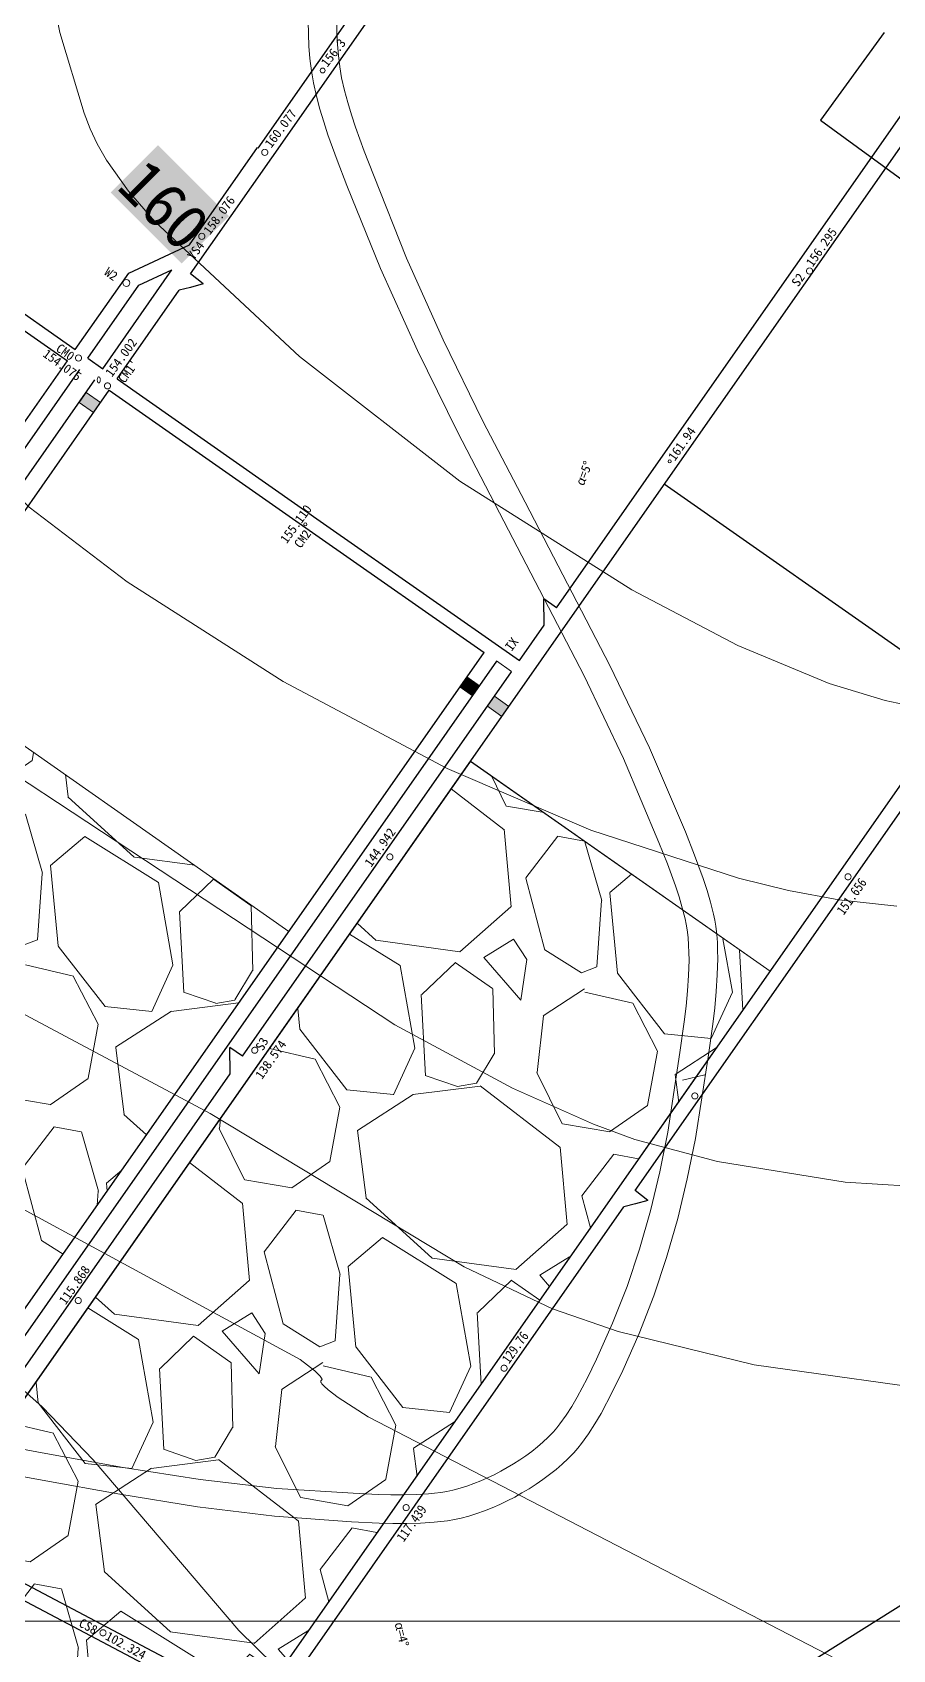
# Model space of a CAD drawing. Header units: inches. Extents: x 36473197 to 36486087, y 3899343 to 3911260.
# Drawn here: x 36482240 to 36482522, y 3903991 to 3904521 of the extents above; entities that cross this region are included whole.
import ezdxf

# ---------------------------------------------------------------- set-up
doc = ezdxf.new("R2010")
doc.units = ezdxf.units.IN
doc.header["$MEASUREMENT"] = 0
doc.layers.get('0').update_dxf_attribs({"lineweight": 0})
doc.layers.get('Defpoints').update_dxf_attribs({"lineweight": 0})
for name, color, linetype, lineweight in [('4煤底板等值线', 7, 'Continuous', 0), ('4煤底板等值线注记', 7, 'Continuous', 0), ('公路', 7, 'Continuous', 0), ('四盘区辅运巷', 7, 'Continuous', 0), ('密闭墙', 7, 'Continuous', 0), ('导线点', 7, 'Continuous', 0), ('经纬网', 7, 'Continuous', 0), ('采掘图', 7, 'Continuous', 0), ('采空区', 7, 'Continuous', 0)]:
    doc.layers.add(name, color=color, linetype=linetype, lineweight=lineweight)
for name, color, linetype, lineweight, true_color in [('保护煤柱', 7, 'Continuous', 0, 0xff0042), ('回采面进尺', 9, 'Continuous', 0, 0x808080), ('巷道1', 7, 'Continuous', 0, 0x2d2d2d), ('水闸墙', 3, 'Continuous', 0, 0x00ff00)]:
    doc.layers.add(name, color=color, linetype=linetype, lineweight=lineweight, true_color=true_color)
doc.styles.add('仿宋', font='simfang.ttf')
doc.styles.add('宋体', font='SIMSUN.TTC')
doc.styles.add('黑体', font='simhei.ttf')
doc.linetypes.add('保护煤柱', pattern='A,0.0195,-0.001,[6,西北矿业高家堡煤矿2022年采掘接续图(2022.8.14).shx,S=1.01575e-06,R=0,X=0,Y=0],0.0195', length=0.04)
doc.dimstyles.get("Standard").update_dxf_attribs({"dimtxt": 30, "dimasz": 20, "dimexe": 0.18, "dimexo": 0.0625, "dimgap": 0.09, "dimtad": 1, "dimdec": 0, "dimzin": 0, "dimdsep": 46, "dimtxsty": '仿宋', "dimcen": 0.09, "dimclrd": 150, "dimclre": 150, "dimadec": 0, "dimazin": 0, "dimtfac": 1, "dimtdec": 0, "dimtofl": 0, "dimtmove": 0, "dimatfit": 3, "dimfxl": 1, "dimtolj": 1, "dimtzin": 0, "dimlwd": 0, "dimarcsym": 0})

# ---------------------------------------------------------------- blocks, each defined once
blk = doc.blocks.new('lr_block_543')
at = {"color": 7, "const_width": 0.3}
blk.add_lwpolyline([(1, 0), (0.97, 0.26), (0.87, 0.5), (0.71, 0.71), (0.5, 0.87), (0.26, 0.97), (0, 1), (-0.26, 0.97), (-0.5, 0.87), (-0.71, 0.71), (-0.87, 0.5), (-0.97, 0.26), (-1, 0), (-0.97, -0.26), (-0.87, -0.5), (-0.71, -0.71), (-0.5, -0.87), (-0.26, -0.97), (0, -1), (0.26, -0.97), (0.5, -0.87), (0.71, -0.71), (0.87, -0.5), (0.97, -0.26), (1, 0)], dxfattribs=at)
blk = doc.blocks.new('临时经纬仪导线点_1')
at = {"color": 7, "const_width": 0.3}
blk.add_lwpolyline([(1, 0), (0.97, 0.26), (0.87, 0.5), (0.71, 0.71), (0.5, 0.87), (0.26, 0.97), (0, 1), (-0.26, 0.97), (-0.5, 0.87), (-0.71, 0.71), (-0.87, 0.5), (-0.97, 0.26), (-1, 0), (-0.97, -0.26), (-0.87, -0.5), (-0.71, -0.71), (-0.5, -0.87), (-0.26, -0.97), (0, -1), (0.26, -0.97), (0.5, -0.87), (0.71, -0.71), (0.87, -0.5), (0.97, -0.26), (1, 0)], dxfattribs=at)
blk = doc.blocks.new('临时经纬仪导线点')
at = {"color": 0, "const_width": 0.3}
blk.add_lwpolyline([(1, 0), (0.97, 0.26), (0.87, 0.5), (0.71, 0.71), (0.5, 0.87), (0.26, 0.97), (0, 1), (-0.26, 0.97), (-0.5, 0.87), (-0.71, 0.71), (-0.87, 0.5), (-0.97, 0.26), (-1, 0), (-0.97, -0.26), (-0.87, -0.5), (-0.71, -0.71), (-0.5, -0.87), (-0.26, -0.97), (0, -1), (0.26, -0.97), (0.5, -0.87), (0.71, -0.71), (0.87, -0.5), (0.97, -0.26), (1, 0)], dxfattribs=at)
blk = doc.blocks.new('*D205')
at = {"layer": 'Defpoints', "color": 0, "transparency": 16777216}
for p in [(36485936.09, 3904772.87), (36482207.75, 3899448.44), (36482358.83, 3899342.66)]:
    blk.add_point(p, dxfattribs=at)
at = {"layer": '四盘区辅运巷', "color": 150, "lineweight": -2, "transparency": 16777216}
for p, q in [((36485936.14, 3904772.84), (36486087.31, 3904666.98)), ((36482207.81, 3899448.41), (36482358.98, 3899342.55))]:
    blk.add_line(p, q, dxfattribs=at)
at = {"layer": '四盘区辅运巷', "color": 150, "lineweight": 0, "transparency": 16777216}
blk.add_line((36486075.69, 3904650.7), (36482370.3, 3899359.04), dxfattribs=at)
at = {"layer": '四盘区辅运巷', "color": 150, "transparency": 16777216}
for points in [[(36486072.96, 3904652.61), (36486078.42, 3904648.79), (36486087.16, 3904667.08)], [(36482367.57, 3899360.95), (36482373.03, 3899357.13), (36482358.83, 3899342.66)]]:
    blk.add_solid(points, dxfattribs=at)
at = {"layer": '四盘区辅运巷', "color": 0, "transparency": 16777216, "insert": (36484210.49, 3902013.62), "char_height": 30, "attachment_point": 5, "rotation": 54.9991, "style": '仿宋'}
blk.add_mtext('\\A1;650', dxfattribs=at)

msp = doc.modelspace()

# ---------------------------------------------------------------- hatches: boundary and pattern name
at = {"layer": '4煤底板等值线注记', "true_color": 0xffffff}
msp.add_hatch(color=7, dxfattribs=at).paths.add_polyline_path([(36482265.8, 3904468.34), (36482281.31, 3904483.85), (36482304.58, 3904460.58), (36482289.07, 3904445.06)], flags=17)
at = {"layer": '水闸墙'}
h = msp.add_hatch(color=7, dxfattribs=at)
h.set_gradient(color1=(0, 255, 0), color2=(0, 255, 0), one_color=1)
h.paths.add_polyline_path([(36482255.42, 3904399.49), (36482260.17, 3904396.16), (36482262.47, 3904399.44), (36482257.71, 3904402.77)], flags=17)
h = msp.add_hatch(color=7, dxfattribs=at)
h.set_gradient(color1=(0, 255, 0), color2=(0, 255, 0), one_color=1)
h.paths.add_polyline_path([(36482255.42, 3904399.49), (36482260.17, 3904396.16), (36482262.47, 3904399.44), (36482257.71, 3904402.77)], flags=17)
h = msp.add_hatch(color=7, dxfattribs=at)
h.set_gradient(color1=(0, 255, 0), color2=(0, 255, 0), one_color=1)
h.paths.add_polyline_path([(36482380.32, 3904306.21), (36482384.41, 3904303.35), (36482386.71, 3904306.62), (36482382.61, 3904309.49)], flags=17)
h = msp.add_hatch(color=7, dxfattribs=at)
h.set_gradient(color1=(0, 255, 0), color2=(0, 255, 0), one_color=1)
h.paths.add_polyline_path([(36482380.32, 3904306.21), (36482384.41, 3904303.35), (36482386.71, 3904306.62), (36482382.61, 3904309.49)], flags=17)
h = msp.add_hatch(color=7, dxfattribs=at)
h.set_gradient(color1=(0, 255, 0), color2=(0, 255, 0), one_color=1)
h.paths.add_polyline_path([(36482389.33, 3904299.91), (36482394.08, 3904296.58), (36482396.37, 3904299.86), (36482391.62, 3904303.18)], flags=17)
h = msp.add_hatch(color=7, dxfattribs=at)
h.set_gradient(color1=(0, 255, 0), color2=(0, 255, 0), one_color=1)
h.paths.add_polyline_path([(36482389.33, 3904299.91), (36482394.08, 3904296.58), (36482396.37, 3904299.86), (36482391.62, 3904303.18)], flags=17)
at = {"layer": '采空区'}
h = msp.add_hatch(dxfattribs=at)
h.set_pattern_fill('GRAVEL', color=160, scale=105.790118, angle=-45, style=0)
h.set_pattern_definition([(148.011827392, (68595906.7824, -13822342.932), (-1084.5972532358, 668.1492536708), [14.23257937, -1409.02790148]), (104.968780616, (68595894.711, -13822335.3927), (324.60542222537, -1231.83032385526), [24.42355305, -2417.93098663]), (52.509486966, (68595888.4025, -13822311.798), (-962.3304480337, -1243.8860362498), [17.2213618, -1704.91699648]), (187.272728894, (68595855.193, -13822275.7586), (2102.03324767324, 263.1870727482), [22.2411029, -2201.86876955]), (212.832694066, (68595833.131, -13822278.574), (1158.3562619836, 741.3383686664), [21.80916186, -2159.1099997]), (277.272728894, (68595814.8055, -13822290.399), (-263.1870727482, 2102.03324767324), [22.2411029, -2201.86876955]), (317.693280355, (68595817.621, -13822312.461), (-1280.6230671857, 1170.6969212542), [29.41272083, -2911.85698693]), (352.254368263, (68595839.3733, -13822332.2587), (2420.61081370132, -325.1753159775), [27.7686366, -2749.09602793]), (41.428605503, (68595866.8885, -13822336.001), (1207.43395219005, 1072.25659396515), [22.31642548, -2209.32856695]), (95.235398197, (68595883.621, -13822321.235), (97.870433537, -1164.3841181808), [25.4776458, -1248.40407042]), (142.396477686, (68595881.2962, -13822295.8634), (-1366.43778832802, 1048.145169176), [32.9481208, -3261.86639243]), (58.813114722, (68595872.336, -13822379.084), (496.519811386, 839.4937490794), [11.24559538, -1113.31878876]), (91.468274278, (68595878.1593, -13822369.463), (30.4242278625, -1391.1191068693), [21.39467617, -2118.07806326]), (144.99903989, (68595877.61, -13822348.076), (-104.18323661, -18.36851547), [14.96094433, -134.64887587]), (123.197630402, (68595888.827, -13822338.578), (300.20905056, -484.1791521155), [8.05676384, -797.61677474]), (211.800449374, (68595884.416, -13822331.837), (294.181194363, 159.288783014), [11.39391312, -558.30330943]), (310.96279642, (68595874.732, -13822337.84), (263.472019624, -275.812678895), [18.50575962, -598.35133172]), (81.56409107, (68595886.864, -13822351.815), (-67.446205674, -226.734988688), [13.38149787, -321.15623022]), (296.388580222, (68595873.762, -13822271.4104), (496.2348645101, -986.7268196989), [18.74600898, -1855.85966514]), (350.34521583, (68595882.094, -13822288.203), (-1219.489664585, 214.679276294), [15.7268648, -1556.95630813]), (213.197630402, (68595907.701, -13822348.142), (484.1791521155, 300.20905056), [16.11342188, -789.5601167]), (263.609499554, (68595894.217, -13822356.964), (128.86455515155, 1096.9379125064), [18.74600898, -1855.85966514]), (259.44299467, (68595809.169, -13822282.799), (116.523895881, 557.653213987), [18.07741543, -885.7937524]), (214.774180457, (68595805.8566, -13822300.57), (1054.1730253733, 722.9698531985), [15.14681757, -1499.53716794]), (346.800449375, (68595803.701, -13822367.552), (557.653213987, -116.523895881), [16.11342188, -789.5601167]), (297.353064525, (68595819.389, -13822371.231), (-655.5236475241, 1280.9080140618), [17.73370334, -1755.63182905]), (349.44299467, (68595794.701, -13822316.502), (-557.653213987, 116.523895881), [9.03870772, -894.8324601]), (21.30897236, (68595802.6, -13822361.3), (398.364430973, 177.657298482), [5.39423814, -534.03163993]), (85.96279642, (68595807.625, -13822359.34), (-49.077690206, -330.918225299), [21.80916186, -414.37467045]), (106.008045845, (68595809.16, -13822337.5855), (287.8683912895, -1023.4638506347), [20.21120212, -2000.90617204]), (223.68910741, (68595865.356, -13822339.494), (189.997957753, 140.920267546), [15.25726246, -366.17443387]), (273.156266475, (68595854.3234, -13822350.033), (103.8982897342, -1807.85205331037), [26.63731707, -2637.08980142]), (340.94443579, (68595855.79, -13822376.63), (-802.7567181436, 288.1533381656), [10.89172743, -1078.2842042]), (9.9990399, (68595866.08, -13822380.19), (85.81472114, 122.55175208), [6.3474071, -99.4427113]), (40.255477052, (68595811.918, -13822334.951), (-655.8085944002, -545.3125547165), [14.6967864, -1454.9865081]), (328.011827393, (68595823.1344, -13822325.454), (1084.5972532358, -668.1492536708), [28.46515874, -1394.7953221]), (279.9990399, (68595847.28, -13822340.53), (122.55175208, -85.81472114), [27.50543078, -78.28468762]), (245.303886357, (68595852.053, -13822367.621), (-545.5975015926, -1170.4119743781), [16.72689878, -1655.96174163]), (174.053643987, (68595845.065, -13822382.818), (-435.101461909, 30.7091747386), [15.40325282, -754.76043433]), (127.645015252, (68595829.7442, -13822381.222), (-1390.83415999324, 1795.7963409158), [25.07913442, -2482.83845253]), (95.425118628, (68595814.4267, -13822361.364), (-134.60746447276, 1372.75059140138), [26.5320559, -2626.6706156])])
h.paths.add_polyline_path([(36482201.34, 3904312.14), (36481612.67, 3903471.47), (36481735.56, 3903385.42), (36482324.23, 3904226.1)], flags=17)
h = msp.add_hatch(dxfattribs=at)
h.set_pattern_fill('GRAVEL', color=160, scale=105.790118, angle=-45, style=0)
h.set_pattern_definition([(148.011827392, (68596004.432, -13822474.41), (-1084.5972532358, 668.1492536708), [14.23257937, -1409.02790148]), (104.968780616, (68595992.3607, -13822466.8707), (324.60542222537, -1231.83032385526), [24.42355305, -2417.93098663]), (52.509486966, (68595986.052, -13822443.276), (-962.3304480337, -1243.8860362498), [17.2213618, -1704.91699648]), (187.272728894, (68595952.843, -13822407.2366), (2102.03324767324, 263.1870727482), [22.2411029, -2201.86876955]), (212.832694066, (68595930.7806, -13822410.052), (1158.3562619836, 741.3383686664), [21.80916186, -2159.1099997]), (277.272728894, (68595912.4553, -13822421.877), (-263.1870727482, 2102.03324767324), [22.2411029, -2201.86876955]), (317.693280355, (68595915.271, -13822443.939), (-1280.6230671857, 1170.6969212542), [29.41272083, -2911.85698693]), (352.254368263, (68595937.023, -13822463.7366), (2420.61081370132, -325.1753159775), [27.7686366, -2749.09602793]), (41.428605503, (68595964.5384, -13822467.479), (1207.43395219005, 1072.25659396515), [22.31642548, -2209.32856695]), (95.235398197, (68595981.271, -13822452.713), (97.870433537, -1164.3841181808), [25.4776458, -1248.40407042]), (142.396477686, (68595978.946, -13822427.3413), (-1366.43778832802, 1048.145169176), [32.9481208, -3261.86639243]), (58.813114722, (68595969.986, -13822510.562), (496.519811386, 839.4937490794), [11.24559538, -1113.31878876]), (91.468274278, (68595975.809, -13822500.941), (30.4242278625, -1391.1191068693), [21.39467617, -2118.07806326]), (144.99903989, (68595975.26, -13822479.55), (-104.18323661, -18.36851547), [14.96094433, -134.64887587]), (123.197630402, (68595986.477, -13822470.056), (300.20905056, -484.1791521155), [8.05676384, -797.61677474]), (211.800449374, (68595982.066, -13822463.315), (294.181194363, 159.288783014), [11.39391312, -558.30330943]), (310.96279642, (68595972.382, -13822469.319), (263.472019624, -275.812678895), [18.50575962, -598.35133172]), (81.56409107, (68595984.514, -13822483.293), (-67.446205674, -226.734988688), [13.38149787, -321.15623022]), (296.388580222, (68595971.412, -13822402.8884), (496.2348645101, -986.7268196989), [18.74600898, -1855.85966514]), (350.34521583, (68595979.744, -13822419.681), (-1219.489664585, 214.679276294), [15.7268648, -1556.95630813]), (213.197630402, (68596005.35, -13822479.62), (484.1791521155, 300.20905056), [16.11342188, -789.5601167]), (263.609499554, (68595991.867, -13822488.442), (128.86455515155, 1096.9379125064), [18.74600898, -1855.85966514]), (259.44299467, (68595906.818, -13822414.277), (116.523895881, 557.653213987), [18.07741543, -885.7937524]), (214.774180457, (68595903.5065, -13822432.048), (1054.1730253733, 722.9698531985), [15.14681757, -1499.53716794]), (346.800449375, (68595901.351, -13822499.03), (557.653213987, -116.523895881), [16.11342188, -789.5601167]), (297.353064525, (68595917.039, -13822502.709), (-655.5236475241, 1280.9080140618), [17.73370334, -1755.63182905]), (349.44299467, (68595892.35, -13822447.98), (-557.653213987, 116.523895881), [9.03870772, -894.8324601]), (21.30897236, (68595900.25, -13822492.779), (398.364430973, 177.657298482), [5.39423814, -534.03163993]), (85.96279642, (68595905.274, -13822490.819), (-49.077690206, -330.918225299), [21.80916186, -414.37467045]), (106.008045845, (68595906.81, -13822469.0635), (287.8683912895, -1023.4638506347), [20.21120212, -2000.90617204]), (223.68910741, (68595963.006, -13822470.972), (189.997957753, 140.920267546), [15.25726246, -366.17443387]), (273.156266475, (68595951.9732, -13822481.511), (103.8982897342, -1807.85205331037), [26.63731707, -2637.08980142]), (340.94443579, (68595953.44, -13822508.108), (-802.7567181436, 288.1533381656), [10.89172743, -1078.2842042]), (9.9990399, (68595963.73, -13822511.66), (85.81472114, 122.55175208), [6.3474071, -99.4427113]), (40.255477052, (68595909.568, -13822466.429), (-655.8085944002, -545.3125547165), [14.6967864, -1454.9865081]), (328.011827393, (68595920.784, -13822456.932), (1084.5972532358, -668.1492536708), [28.46515874, -1394.7953221]), (279.9990399, (68595944.93, -13822472.01), (122.55175208, -85.81472114), [27.50543078, -78.28468762]), (245.303886357, (68595949.703, -13822499.0986), (-545.5975015926, -1170.4119743781), [16.72689878, -1655.96174163]), (174.053643987, (68595942.714, -13822514.296), (-435.101461909, 30.7091747386), [15.40325282, -754.76043433]), (127.645015252, (68595927.394, -13822512.7), (-1390.83415999324, 1795.7963409158), [25.07913442, -2482.83845253]), (95.425118628, (68595912.0765, -13822492.842), (-134.60746447276, 1372.75059140138), [26.5320559, -2626.6706156])])
h.paths.add_polyline_path([(36481768.08, 3903402.55), (36481866.36, 3903333.73), (36482482.06, 3904213.01), (36482383.78, 3904281.83)], flags=17)

# ---------------------------------------------------------------- linework, layer by layer
at = {"layer": '4煤底板等值线', "color": 7, "linetype": 'Continuous', "lineweight": 0, "flags": 128}
for points in [[(36482093.42, 3904638.78), (36482077.94, 3904509.09), (36482076.99, 3904459.58), (36482078.91, 3904434.56), (36482081.85, 3904417.76), (36482085.35, 3904405.21), (36482089.75, 3904393.97), (36482095.29, 3904383.19), (36482101.03, 3904374.28), (36482107.24, 3904366.37), (36482114.12, 3904359.1), (36482128.35, 3904347.37), (36482358.96, 3904195.42), (36482397.59, 3904174.71), (36482424.09, 3904162.87), (36482437.66, 3904157.87), (36482464.83, 3904150.67), (36482506.68, 3904143.87), (36482549.06, 3904141.21)], [(36482160.3, 3904588.63), (36482160.74, 3904501.81), (36482163.23, 3904479.5), (36482166.69, 3904463.32), (36482170.94, 3904450.07), (36482175.69, 3904439.11), (36482182.01, 3904427.76), (36482192.41, 3904412.95), (36482208.31, 3904394.74), (36482239.1, 3904365.15), (36482271.18, 3904340.67), (36482322.35, 3904307.96), (36482376.15, 3904279.45), (36482423.25, 3904259.26), (36482471.69, 3904243.48), (36482488.07, 3904239.49), (36482504.54, 3904236.41), (36482523.58, 3904234.4)], [(36482014.98, 3904571.97), (36481995.75, 3904508.82), (36481990.22, 3904481.3), (36481987.95, 3904459.41), (36481987.92, 3904435.42), (36481989.98, 3904411.46), (36481993.85, 3904388.76), (36481998.39, 3904372.34), (36482003.68, 3904358.72), (36482010.04, 3904346.08), (36482017.57, 3904334.1), (36482026.21, 3904322.95), (36482035.91, 3904312.78), (36482047.75, 3904302.72), (36482067.26, 3904289.52), (36482298.44, 3904166.34), (36482381.74, 3904116.13), (36482410.66, 3904102.33), (36482432.22, 3904094.91), (36482476.8, 3904084), (36482545.58, 3904074.36)], [(36482245.62, 3904538.03), (36482249.11, 3904520.76), (36482257.04, 3904494.34), (36482259.03, 3904489.23), (36482261.32, 3904484.25), (36482264.43, 3904478.9), (36482271.65, 3904468.75), (36482280.24, 3904458.84), (36482327.65, 3904414.53), (36482380.26, 3904373.73), (36482436.74, 3904338.06), (36482471.47, 3904319.8), (36482501.44, 3904307.37), (36482519.81, 3904301.74), (36482532.25, 3904299.17)], [(36481894.9, 3904266.44), (36481917.07, 3904242.92), (36481942.9, 3904220.54), (36481975.71, 3904197.45), (36482015.81, 3904174.93), (36482193.04, 3904101.56), (36482220.38, 3904087.05), (36482229.02, 3904081.56), (36482237.28, 3904075.53), (36482243.27, 3904070.27), (36482260.03, 3904052.81), (36482307.82, 3903996.94), (36482319.27, 3903985.65)], [(36482550.92, 3903963.16), (36482350.19, 3904066.93), (36482340.38, 3904073.25), (36482337.09, 3904075.78), (36482335.77, 3904076.99), (36482335.33, 3904077.46), (36482335.05, 3904077.8), (36482334.9, 3904078.02), (36482334.8, 3904078.19), (36482334.72, 3904078.35), (36482334.68, 3904078.45), (36482334.66, 3904078.53), (36482334.65, 3904078.58), (36482334.65, 3904078.63), (36482334.65, 3904078.66), (36482334.65, 3904078.7), (36482334.66, 3904078.72), (36482334.66, 3904078.74), (36482334.67, 3904078.77), (36482334.68, 3904078.79), (36482334.69, 3904078.8), (36482334.7, 3904078.82), (36482334.72, 3904078.84), (36482334.73, 3904078.85), (36482334.74, 3904078.86), (36482334.76, 3904078.87), (36482334.77, 3904078.88), (36482334.79, 3904078.89), (36482334.81, 3904078.9), (36482334.82, 3904078.9), (36482334.84, 3904078.9), (36482334.9, 3904078.91), (36482334.92, 3904078.92), (36482334.93, 3904078.92), (36482334.95, 3904078.93), (36482334.97, 3904078.94), (36482334.99, 3904078.95), (36482335, 3904078.96), (36482335.01, 3904078.97), (36482335.03, 3904078.98), (36482335.04, 3904079), (36482335.05, 3904079.02), (36482335.06, 3904079.04), (36482335.07, 3904079.05), (36482335.08, 3904079.08), (36482335.08, 3904079.11), (36482335.09, 3904079.13), (36482335.09, 3904079.17), (36482335.09, 3904079.2), (36482335.08, 3904079.26), (36482335.07, 3904079.31), (36482335.05, 3904079.37), (36482335, 3904079.49), (36482334.91, 3904079.67), (36482334.74, 3904079.93), (36482334.43, 3904080.32), (36482333.93, 3904080.87), (36482332.69, 3904082.02), (36482327.87, 3904085.72), (36482169.9, 3904171.38)]]:
    msp.add_lwpolyline(points, dxfattribs=at)
at = {"layer": '保护煤柱', "color": 1, "linetype": '保护煤柱', "lineweight": 30, "ltscale": 3750, "true_color": 0xff0000, "flags": 128}
for points in [[(36482519.48, 3904520.82), (36482498.58, 3904492.07), (36482589.98, 3904425.42)], [(36482730.63, 3904134.24), (36482199.77, 3903801.12), (36481441.7, 3902718.59)]]:
    msp.add_lwpolyline(points, dxfattribs=at)
at = {"layer": '公路', "color": 8, "linetype": 'Continuous', "lineweight": 9, "true_color": 0x808080, "flags": 128}
for points in [[(36482193.04, 3904055.31), (36482243.33, 3904046.2), (36482268.76, 3904041.56), (36482294.2, 3904037.48), (36482319.53, 3904034.38), (36482344.8, 3904032.56), (36482353.83, 3904032.12), (36482358.36, 3904031.99), (36482362.88, 3904031.97), (36482367.38, 3904032.08), (36482371.85, 3904032.37), (36482374.08, 3904032.6), (36482376.29, 3904032.89), (36482378.49, 3904033.25), (36482380.67, 3904033.69), (36482383.26, 3904034.39), (36482385.84, 3904035.2), (36482388.38, 3904036.12), (36482390.91, 3904037.13), (36482393.4, 3904038.23), (36482395.86, 3904039.41), (36482398.28, 3904040.66), (36482400.66, 3904041.99), (36482403, 3904043.38), (36482405.29, 3904044.85), (36482407.53, 3904046.39), (36482409.71, 3904048), (36482411.83, 3904049.69), (36482413.88, 3904051.44), (36482415.84, 3904053.27), (36482417.7, 3904055.19), (36482418.97, 3904056.67), (36482420.18, 3904058.19), (36482422.46, 3904061.35), (36482424.59, 3904064.64), (36482426.59, 3904068.02), (36482430.29, 3904075.01), (36482433.7, 3904082.15), (36482439.08, 3904094.25), (36482443.87, 3904106.56), (36482448.08, 3904119.14), (36482451.74, 3904131.96), (36482454.88, 3904144.99), (36482457.53, 3904158.19), (36482461.67, 3904184.88), (36482463.22, 3904195.65), (36482463.86, 3904201.04), (36482464.38, 3904206.43), (36482464.72, 3904211.8), (36482464.86, 3904217.15), (36482464.83, 3904219.82), (36482464.73, 3904222.47), (36482464.53, 3904225.12), (36482464.23, 3904227.75), (36482463.88, 3904229.73), (36482463.47, 3904231.7), (36482462.49, 3904235.62), (36482461.35, 3904239.51), (36482460.08, 3904243.38), (36482457.27, 3904251.07), (36482454.24, 3904258.69), (36482442.45, 3904286.21), (36482429.43, 3904313.29), (36482401.66, 3904366.76), (36482387.88, 3904393.35), (36482374.77, 3904420), (36482362.74, 3904446.83), (36482351.92, 3904474.1), (36482348.89, 3904481.91), (36482346.02, 3904489.79), (36482344.71, 3904493.77), (36482343.5, 3904497.77), (36482342.43, 3904501.79), (36482341.53, 3904505.86), (36482340.93, 3904509.51), (36482340.49, 3904513.18), (36482340.17, 3904516.88), (36482339.99, 3904520.58), (36482339.94, 3904524.29)], [(36482194.23, 3904064.16), (36482244.5, 3904054.94), (36482269.83, 3904050.36), (36482295.11, 3904046.39), (36482320.25, 3904043.48), (36482345.33, 3904041.87), (36482353.55, 3904041.49), (36482357.69, 3904041.37), (36482361.81, 3904041.34), (36482365.92, 3904041.44), (36482369.99, 3904041.7), (36482372.02, 3904041.91), (36482374.04, 3904042.17), (36482376.04, 3904042.5), (36482378.04, 3904042.91), (36482380.34, 3904043.52), (36482382.62, 3904044.25), (36482384.89, 3904045.07), (36482387.13, 3904045.96), (36482389.35, 3904046.94), (36482391.53, 3904047.98), (36482393.69, 3904049.1), (36482395.8, 3904050.28), (36482397.88, 3904051.52), (36482399.92, 3904052.83), (36482401.91, 3904054.19), (36482403.85, 3904055.62), (36482405.73, 3904057.12), (36482407.55, 3904058.68), (36482409.3, 3904060.3), (36482410.95, 3904062.01), (36482412.06, 3904063.31), (36482413.13, 3904064.66), (36482415.14, 3904067.46), (36482417.01, 3904070.36), (36482418.78, 3904073.34), (36482422.04, 3904079.51), (36482425.06, 3904085.81), (36482430.38, 3904097.61), (36482435.11, 3904109.63), (36482439.25, 3904121.94), (36482442.83, 3904134.5), (36482445.89, 3904147.27), (36482448.47, 3904160.22), (36482452.45, 3904186.39), (36482453.9, 3904196.49), (36482454.51, 3904201.54), (36482454.99, 3904206.58), (36482455.31, 3904211.62), (36482455.44, 3904216.63), (36482455.42, 3904219.13), (36482455.32, 3904221.62), (36482455.14, 3904224.1), (36482454.85, 3904226.56), (36482454.53, 3904228.4), (36482454.14, 3904230.22), (36482453.23, 3904233.85), (36482452.17, 3904237.46), (36482450.99, 3904241.05), (36482448.38, 3904248.18), (36482445.59, 3904255.26), (36482433.93, 3904282.78), (36482421.02, 3904309.85), (36482393.34, 3904363.3), (36482379.54, 3904389.89), (36482366.37, 3904416.54), (36482354.23, 3904443.38), (36482343.27, 3904470.65), (36482340.06, 3904478.9), (36482337.04, 3904487.24), (36482335.65, 3904491.44), (36482334.38, 3904495.67), (36482333.24, 3904499.93), (36482332.29, 3904504.23), (36482331.63, 3904508.22), (36482331.14, 3904512.25), (36482330.8, 3904516.29), (36482330.6, 3904520.35), (36482330.54, 3904524.41)]]:
    msp.add_lwpolyline(points, dxfattribs=at)
at = {"layer": '回采面进尺', "color": 7, "linetype": 'Continuous', "lineweight": 5}
for p, q in [((36482358.55, 3904245.83), (36482263.51, 3904110.08)), ((36482361.05, 3904040.19), (36482456.01, 3904176.02))]:
    msp.add_line(p, q, dxfattribs=at)
at = {"layer": '密闭墙'}
for p, q in [((36482265.33, 3904403.54, -0.2), (36482262.47, 3904399.44)), ((36482388.21, 3904317.49), (36482385.63, 3904313.81)), ((36482397.22, 3904311.19, -0.2), (36482391.78, 3904303.4))]:
    msp.add_line(p, q, dxfattribs=at)
at = {"layer": '导线点', "linetype": 'Continuous', "lineweight": 5}
msp.add_line((36482392.34, 3904314.75, -0.2), (36482397.25, 3904311.31, -0.2), dxfattribs=at)
at = {"layer": '导线点', "linetype": 'Continuous'}
msp.add_line((36482453.3, 3904177.33, -0.2), (36482460.61, 3904179.02, -0.2), dxfattribs=at)
at = {"layer": '导线点', "color": 7, "linetype": 'Continuous', "lineweight": 0, "flags": 128}
msp.add_lwpolyline([(36482336.09, 3904508.32, -1), (36482334.49, 3904508.32, -1), (36482336.09, 3904508.32)], format="xyb", dxfattribs=at)
at = {"layer": '导线点', "color": 3, "true_color": 0x00ff00, "flags": 128}
for points in [[(36482382.64, 3904309.61), (36482380.34, 3904306.33)], [(36482386.73, 3904306.74), (36482384.44, 3904303.47)]]:
    msp.add_lwpolyline(points, dxfattribs=at)
at = {"layer": '导线点', "color": 7}
msp.add_circle((36482270.95, 3904438.68), 1.14, dxfattribs=at)
at = {"layer": '导线点', "linetype": 'Continuous'}
for centre in [(36482449.08, 3904380.16, -0.2), (36482329.62, 3904359.51, -0.2)]:
    msp.add_circle(centre, 0.5, dxfattribs=at)
at = {"layer": '巷道1', "color": 30, "linetype": 'Continuous', "lineweight": 30, "true_color": 0xff8000}
for p, q in [((36482318.66, 3904479.7, -0.2), (36482417.03, 3904620.19)), ((36482451.69, 3904378.86, -0.2), (36482609.48, 3904604.22, -0.2)), ((36482446.94, 3904382.18, -0.2), (36482551.82, 3904531.98, -0.2))]:
    msp.add_line(p, q, dxfattribs=at)
at = {"layer": '巷道1', "color": 7, "lineweight": 30}
for p, q in [((36482106.57, 3904520.22, -0.2), (36482254.15, 3904416.86, -0.2)), ((36482103.96, 3904516.53, -0.2), (36482251.57, 3904413.17, -0.2)), ((36481561.87, 3903428.17), (36482251.57, 3904413.17)), ((36482258.25, 3904413.99, -0.2), (36482263.16, 3904410.55, -0.2)), ((36482173.33, 3904292.72), (36482255.67, 3904410.3)), ((36482267.91, 3904407.22, -0.2), (36482336.72, 3904359.04, -0.2)), ((36482265.33, 3904403.54, -0.2), (36482334.14, 3904355.36, -0.2)), ((36482334.14, 3904355.36, -0.2), (36482388.21, 3904317.49, -0.2)), ((36482336.72, 3904359.04, -0.2), (36482399.81, 3904314.87, -0.2))]:
    msp.add_line(p, q, dxfattribs=at)
at = {"layer": '巷道1', "color": 7, "linetype": 'Continuous', "lineweight": 30}
for p, q in [((36482291.62, 3904451.19, -0.2), (36482313.91, 3904483.02, -0.2)), ((36482291.99, 3904441.61, -0.2), (36482318.66, 3904479.7, -0.2)), ((36482271.68, 3904441.89), (36482291.62, 3904451.19)), ((36482254.15, 3904416.86), (36482271.68, 3904441.89)), ((36482263.16, 3904410.55, -0.2), (36482285.88, 3904443, -0.2)), ((36482275.01, 3904437.92), (36482285.88, 3904443)), ((36482296.1, 3904438.34, -0.2), (36482291.99, 3904441.61, -0.2)), ((36482258.25, 3904413.99), (36482275.01, 3904437.92)), ((36482267.91, 3904407.22, -0.2), (36482288.26, 3904436.28, -0.2)), ((36482174.54, 3904273.87, -0.2), (36482265.33, 3904403.54, -0.2)), ((36482178.25, 3904289.28, -0.2), (36482260.58, 3904406.86, -0.2)), ((36482411.95, 3904332.21, -0.2), (36482446.94, 3904382.18, -0.2)), ((36482206.47, 3904028.65, -0.2), (36482451.69, 3904378.86, -0.2)), ((36482411.95, 3904332.21, -0.2), (36482407.85, 3904335.08, -0.2)), ((36482407.93, 3904326.48, -0.2), (36482407.85, 3904335.08, -0.2)), ((36482313.45, 3903972.22, -0.2), (36482563.23, 3904328.94, -0.2)), ((36482399.81, 3904314.87, -0.2), (36482407.93, 3904326.48, -0.2)), ((36482191.5, 3904036.55), (36482388.21, 3904317.49)), ((36482392.31, 3904314.63), (36482195.95, 3904034.2)), ((36482308.99, 3904185.17, -0.2), (36482397.22, 3904311.19, -0.2)), ((36482437.83, 3904141.13, -0.2), (36482514.68, 3904250.88, -0.2)), ((36482308.99, 3904185.17, -0.2), (36482304.89, 3904188.04, -0.2)), ((36482304.97, 3904179.44, -0.2), (36482304.89, 3904188.04, -0.2)), ((36482201.3, 3904031.38, -0.2), (36482304.97, 3904179.44, -0.2)), ((36482441.94, 3904137.86, -0.2), (36482437.83, 3904141.13, -0.2)), ((36482317.91, 3903969.87, -0.2), (36482434.1, 3904135.81, -0.2)), ((36482206.47, 3904028.65, -0.2), (36482313.45, 3903972.22, -0.2)), ((36482203.58, 3904024.52, -0.2), (36482310.56, 3903968.09, -0.2))]:
    msp.add_line(p, q, dxfattribs=at)
at = {"layer": '巷道1', "color": 1, "linetype": 'Continuous', "lineweight": 30, "true_color": 0xff0000}
msp.add_line((36482545.65, 3904303.82, -0.2), (36482447.34, 3904372.65, -0.2), dxfattribs=at)
at = {"layer": '巷道1', "color": 30, "linetype": 'Continuous', "lineweight": 30, "true_color": 0xff8000, "flags": 128}
msp.add_lwpolyline([(36482314.16, 3904482.85), (36482472.3, 3904708.74)], dxfattribs=at)
at = {"layer": '巷道1', "color": 7, "linetype": 'Continuous', "lineweight": 30, "flags": 128}
for points in [[(36482296.1, 3904438.34), (36482292, 3904437.2), (36482288.26, 3904436.28)], [(36482514.68, 3904250.88), (36482567.33, 3904326.07)], [(36482441.94, 3904137.86), (36482437.84, 3904136.72), (36482434.1, 3904135.81)]]:
    msp.add_lwpolyline(points, dxfattribs=at)
at = {"layer": '水闸墙', "color": 7, "flags": 128}
for points in [[(36482255.42, 3904399.49), (36482260.17, 3904396.16), (36482262.47, 3904399.44), (36482257.71, 3904402.77), (36482255.42, 3904399.49)], [(36482255.42, 3904399.49), (36482260.17, 3904396.16), (36482262.47, 3904399.44), (36482257.71, 3904402.77), (36482255.42, 3904399.49)], [(36482380.32, 3904306.21), (36482384.41, 3904303.35), (36482386.71, 3904306.62), (36482382.61, 3904309.49), (36482380.32, 3904306.21)], [(36482380.32, 3904306.21), (36482384.41, 3904303.35), (36482386.71, 3904306.62), (36482382.61, 3904309.49), (36482380.32, 3904306.21)], [(36482389.33, 3904299.91), (36482394.08, 3904296.58), (36482396.37, 3904299.86), (36482391.62, 3904303.18), (36482389.33, 3904299.91)], [(36482389.33, 3904299.91), (36482394.08, 3904296.58), (36482396.37, 3904299.86), (36482391.62, 3904303.18), (36482389.33, 3904299.91)]]:
    msp.add_lwpolyline(points, dxfattribs=at)
at = {"layer": '经纬网', "color": 7, "linetype": 'Continuous', "lineweight": 9}
msp.add_line((36485138.53, 3904000), (36477575.7, 3904000), dxfattribs=at)
at = {"layer": '采掘图', "linetype": 'Continuous', "flags": 128}
for points in [[(36482201.34, 3904312.14), (36482324.23, 3904226.1), (36481735.56, 3903385.42), (36481612.67, 3903471.47), (36482201.34, 3904312.14)], [(36481768.08, 3903402.55), (36481866.36, 3903333.73), (36482482.06, 3904213.01), (36482383.78, 3904281.83), (36481768.08, 3903402.55)]]:
    msp.add_lwpolyline(points, dxfattribs=at)
at = {"layer": '采空区', "color": 7}
for p, q in [((36482383.82, 3904281.92), (36482358.55, 3904245.83)), ((36482482.06, 3904213.01), (36482383.82, 3904281.92)), ((36482358.55, 3904245.83), (36482263.51, 3904110.08)), ((36482456.01, 3904176.02), (36482482.06, 3904213.01)), ((36482361.05, 3904040.19), (36482456.01, 3904176.02))]:
    msp.add_line(p, q, dxfattribs=at)

# ---------------------------------------------------------------- block references
at = {"layer": '导线点'}
for name, p in [('临时经纬仪导线点_1', (36482316.31, 3904481.48, -0.2)), ('临时经纬仪导线点_1', (36482295.66, 3904453.95, -0.2)), ('临时经纬仪导线点_1', (36482494.97, 3904442.58, -0.2)), ('临时经纬仪导线点_1', (36482507.59, 3904243.99, -0.2)), ('临时经纬仪导线点_1', (36482457.35, 3904172.14, -0.2)), ('临时经纬仪导线点_1', (36482394.79, 3904082.89, -0.2)), ('临时经纬仪导线点_1', (36482362.67, 3904037.18, -0.2)), ('lr_block_543', (36482263.26, 3903996.15, -0.2))]:
    msp.add_blockref(name, p, dxfattribs=at)
at = {"layer": '导线点', "rotation": 9.686697337865286e-10}
for p in [(36482255.23, 3904414.06), (36482264.72, 3904404.91, -0.2)]:
    msp.add_blockref('临时经纬仪导线点', p, dxfattribs=at)
at = {"layer": '导线点', "color": 7, "xscale": 0.5, "rotation": 359.9999999996766}
msp.add_blockref('临时经纬仪导线点', (36482261.88, 3904406.89, 156.8), dxfattribs=at)
at = {"layer": '导线点', "color": 7, "rotation": 9.686697337865286e-10}
for p in [(36482264.75, 3904404.91), (36482357.35, 3904250.5, 148.3), (36482313.03, 3904187.12, 141.8), (36482255.15, 3904105.05, 117.8)]:
    msp.add_blockref('临时经纬仪导线点', p, dxfattribs=at)

# ---------------------------------------------------------------- texts
at = {"layer": '4煤底板等值线注记', "color": 18, "true_color": 0x000000, "style": '宋体'}
msp.add_text('160', height=15, rotation=315, dxfattribs=at).set_placement((36482267.29, 3904469.83, -0.2))
at = {"layer": '导线点', "style": '黑体'}
for s, rotation, p in [('156.3', 52.0638, (36482336.83, 3904509.22, -0.2)), ('160.077', 53.4203, (36482318.44, 3904482.68, -0.2)), ('158.076', 53.8282, (36482298.34, 3904454.22, -0.2)), ('156.295', 54.9593, (36482495.99, 3904443.69, -0.2)), ('YS4', 53.8282, (36482293.1, 3904445.98, -0.2)), ('W2', 324.256, (36482263.42, 3904441.57)), ('S2', 54.9593, (36482491.26, 3904437.17, -0.2)), ('CM0', 324.256, (36482247.57, 3904416.58)), ('154.002', 53.8282, (36482266.17, 3904407.58)), ('154.075', 323.8282, (36482243.28, 3904414.77)), ("CM1'", 53.8282, (36482270.34, 3904405.56, -0.2)), ('161.94', 54.9593, (36482450.8, 3904380.08, -0.2)), ('155.110', 53.8282, (36482323.5, 3904353.01, -0.2)), ('CM2', 53.8282, (36482328.08, 3904351.42, -0.2)), ('IX', 53.8282, (36482397.29, 3904317.73, -0.2)), ('144.942', 54.9593, (36482351.22, 3904246.95, -0.2)), ('S3', 61.4911, (36482315.72, 3904186.69, -0.2)), ('138.574', 54.9593, (36482315.4, 3904177.36, -0.2)), ('115.868', 54.9593, (36482251, 3904103.48, -0.2)), ('CS8', 331.4911, (36482255.05, 3903998.39, -0.2)), ('α=4°', 283.7163, (36482358.85, 3903999.22, -0.2)), ('102.324', 331.4911, (36482263.76, 3903994.09, -0.2))]:
    msp.add_text(s, height=3, rotation=rotation, dxfattribs=at).set_placement(p)
at = {"layer": '导线点', "color": 7, "style": '黑体'}
msp.add_text('α=5°', height=3, rotation=68.5883, dxfattribs=at).set_placement((36482420.9, 3904371.95, -0.2))
at = {"layer": '导线点', "style": '黑体', "width": 0.875}
for s, p in [('151.656', (36482506.18, 3904231.23, -0.2)), ('129.76', (36482396.41, 3904084.13, -0.2)), ('117.439', (36482361.87, 3904025.7, -0.2))]:
    msp.add_text(s, height=3.2, rotation=54.5392, dxfattribs=at).set_placement(p)

# ---------------------------------------------------------------- dimensions: what is measured, and where the dimension line sits
at = {"layer": '四盘区辅运巷'}
dim = msp.add_linear_dim(base=(36482358.83, 3899342.66), p1=(36485936.09, 3904772.87), p2=(36482207.75, 3899448.44), angle=54.9991, text='650', dimstyle='Standard', dxfattribs=at)
dim.commit()
dim.dimension.update_dxf_attribs({"geometry": '*D205', "text_midpoint": (36484222.99, 3902004.87), "dimtype": 160})

doc.saveas('drawing.dxf')
